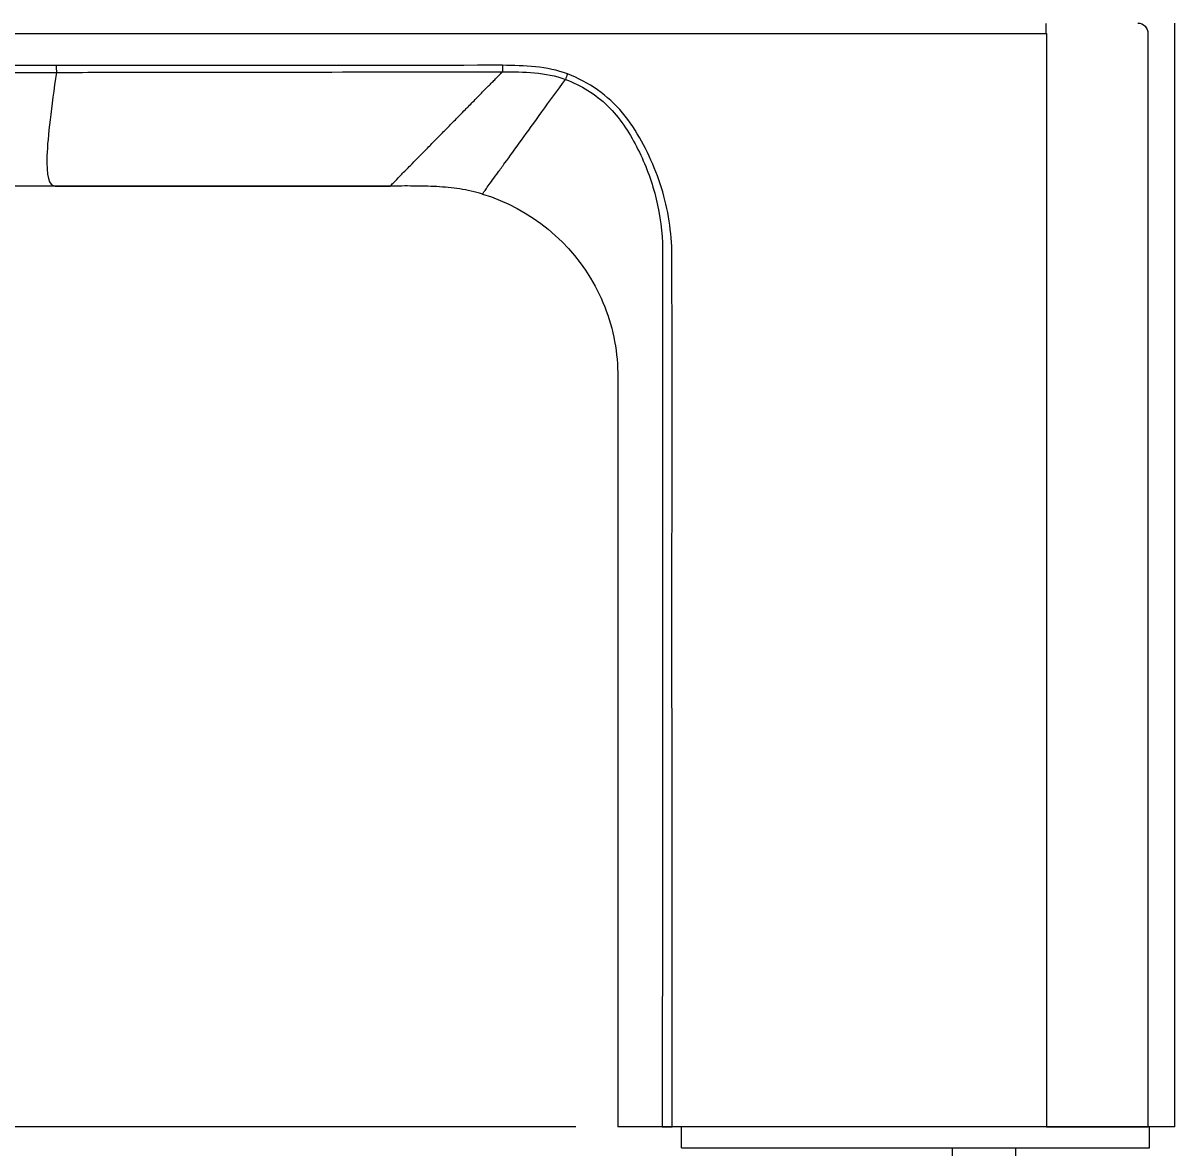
# Model space of a CAD drawing. Extents: x 0 to 790, y 0 to 579.
# Drawn here: x 447.9 to 557.4, y 255.7 to 362.7 of the extents above; entities that cross this region are included whole.
import ezdxf

# ---------------------------------------------------------------- set-up
doc = ezdxf.new("R2010")
doc.units = 0
doc.header["$LTSCALE"] = 10
doc.header["$MEASUREMENT"] = 0
doc.header["$PDMODE"] = 3
doc.header["$PDSIZE"] = -10
doc.layers.get('0').update_dxf_attribs({"linetype": 'CONTINUOUS'})
doc.layers.get('DEFPOINTS').update_dxf_attribs({"linetype": 'CONTINUOUS'})
doc.layers.add('1', color=7, linetype='CONTINUOUS')
doc.layers.add('치수선', color=7, linetype='CONTINUOUS', lineweight=20)
doc.styles.add('Daelim Dimension', font='')
doc.styles.get('Daelim Dimension').set_extended_font_data('나눔고딕')
doc.dimstyles.new('DEFAULT', dxfattribs={"dimscale": 2, "dimtxt": 2, "dimasz": 2, "dimexe": 0, "dimexo": 2, "dimgap": 1, "dimtad": 1, "dimdec": 0, "dimzin": 9, "dimdsep": 46, "dimtxsty": 'Daelim Dimension', "dimcen": 0.5, "dimclrd": 5, "dimclre": 5, "dimclrt": 256, "dimadec": 1, "dimazin": 0, "dimtfac": 1, "dimtdec": 0, "dimtix": 1, "dimtmove": 0, "dimatfit": 3, "dimfxl": 1, "dimtolj": 1, "dimtzin": 1, "dimlwd": 9, "dimlwe": 9, "dimarcsym": 0})

# ---------------------------------------------------------------- blocks, each defined once
blk = doc.blocks.new('*D3')
at = {"color": 5, "lineweight": 9, "ltscale": 0.5, "transparency": 16777216}
for p, q in [((448.52, 397.43), (352.64, 397.43)), ((352.64, 261.66), (352.64, 393.43)), ((500.42, 257.66), (352.64, 257.66))]:
    blk.add_line(p, q, dxfattribs=at)
at = {"color": 5, "ltscale": 0.5, "transparency": 16777216}
for points in [[(351.98, 393.43), (353.31, 393.43), (352.64, 397.43)], [(351.98, 261.66), (353.31, 261.66), (352.64, 257.66)]]:
    blk.add_solid(points, dxfattribs=at)
at = {"layer": 'DEFPOINTS', "color": 0, "ltscale": 0.5, "transparency": 16777216}
for p in [(352.64, 397.43), (452.52, 397.43), (504.42, 257.66)]:
    blk.add_point(p, dxfattribs=at)
at = {"color": 7, "ltscale": 0.5, "transparency": 16777216, "insert": (345.24, 327.55), "char_height": 10, "attachment_point": 5, "rotation": 90, "style": 'Daelim Dimension'}
blk.add_mtext('\\A1;140', dxfattribs=at)
blk = doc.blocks.new('*D4')
at = {"color": 5, "lineweight": 9, "ltscale": 0.5, "transparency": 16777216}
for p, q in [((410.71, 340.67), (377.62, 340.67)), ((377.62, 261.66), (377.62, 336.67)), ((500.42, 257.66), (377.62, 257.66))]:
    blk.add_line(p, q, dxfattribs=at)
at = {"color": 5, "ltscale": 0.5, "transparency": 16777216}
for points in [[(376.96, 336.67), (378.29, 336.67), (377.62, 340.67)], [(376.96, 261.66), (378.29, 261.66), (377.62, 257.66)]]:
    blk.add_solid(points, dxfattribs=at)
at = {"layer": 'DEFPOINTS', "color": 0, "ltscale": 0.5, "transparency": 16777216}
for p in [(377.62, 340.67), (414.71, 340.67), (504.42, 257.66)]:
    blk.add_point(p, dxfattribs=at)
at = {"color": 7, "ltscale": 0.5, "transparency": 16777216, "insert": (370.17, 299.17), "char_height": 10, "attachment_point": 5, "rotation": 90, "style": 'Daelim Dimension'}
blk.add_mtext('\\A1;83', dxfattribs=at)
blk = doc.blocks.new('*D5')
at = {"color": 5, "lineweight": 9, "ltscale": 0.5, "transparency": 16777216}
for p, q in [((414.71, 336.67), (414.71, 224.5)), ((532.75, 251.66), (532.75, 224.5)), ((418.71, 224.5), (528.75, 224.5))]:
    blk.add_line(p, q, dxfattribs=at)
at = {"color": 5, "ltscale": 0.5, "transparency": 16777216}
for points in [[(418.71, 225.17), (418.71, 223.84), (414.71, 224.5)], [(528.75, 225.17), (528.75, 223.84), (532.75, 224.5)]]:
    blk.add_solid(points, dxfattribs=at)
at = {"layer": 'DEFPOINTS', "color": 0, "ltscale": 0.5, "transparency": 16777216}
for p in [(414.71, 340.67), (532.75, 255.66), (532.75, 224.5)]:
    blk.add_point(p, dxfattribs=at)
at = {"color": 7, "ltscale": 0.5, "transparency": 16777216, "insert": (473.73, 231.95), "char_height": 10, "attachment_point": 5, "style": 'Daelim Dimension'}
blk.add_mtext('\\A1;118', dxfattribs=at)
blk = doc.blocks.new('*D7')
at = {"color": 5, "lineweight": 9, "ltscale": 0.5, "transparency": 16777216}
for p, q in [((500.42, 257.66), (352.64, 257.66)), ((352.64, 253.66), (352.64, 117.46)), ((511.65, 113.46), (352.64, 113.46))]:
    blk.add_line(p, q, dxfattribs=at)
at = {"color": 5, "ltscale": 0.5, "transparency": 16777216}
for points in [[(351.98, 253.66), (353.31, 253.66), (352.64, 257.66)], [(351.98, 117.46), (353.31, 117.46), (352.64, 113.46)]]:
    blk.add_solid(points, dxfattribs=at)
at = {"layer": 'DEFPOINTS', "color": 0, "ltscale": 0.5, "transparency": 16777216}
for p in [(504.42, 257.66), (352.64, 113.46), (515.65, 113.46)]:
    blk.add_point(p, dxfattribs=at)
at = {"color": 7, "ltscale": 0.5, "transparency": 16777216, "insert": (345.19, 185.56), "char_height": 10, "attachment_point": 5, "rotation": 90, "style": 'Daelim Dimension'}
blk.add_mtext('\\A1;350', dxfattribs=at)

msp = doc.modelspace()

# ---------------------------------------------------------------- linework, layer by layer
at = {"layer": '1', "color": 7, "linetype": 'Continuous', "lineweight": 13}
msp.add_line((403.14, 361.66), (545.19, 361.66), dxfattribs=at)
at = {"layer": '1', "color": 7, "linetype": 'Continuous', "lineweight": 18}
for p, q in [((482.78, 347.16), (482.78, 347.17)), ((545.19, 257.66), (509.59, 257.66)), ((510.5, 255.66), (510.5, 257.66)), ((545.19, 257.66), (554.86, 257.66)), ((555, 255.66), (555, 257.66)), ((510.5, 255.66), (555, 255.66)), ((536.25, 253.94), (536.25, 255.66)), ((542.25, 255.66), (542.25, 254.1))]:
    msp.add_line(p, q, dxfattribs=at)
at = {"layer": '1', "color": 7, "linetype": 'Continuous', "lineweight": 13, "extrusion": (0, 0, -1)}
for centre, ratio, start_param, end_param in [((545.19, 361.66), 0.008727, 4.712389, 6.283185), ((553.9, 361.66), 0.959017, 0, 1.570796)]:
    msp.add_ellipse(centre, major_axis=(0, 1), ratio=ratio, start_param=start_param, end_param=end_param, dxfattribs=at)
at = {"layer": '1', "color": 7, "linetype": 'Continuous', "lineweight": 18, "extrusion": (0, 0, -1)}
msp.add_ellipse((545.91, 257.65), major_axis=(1.04, -1.08), ratio=0.662752, start_param=5.264262, end_param=5.276559, dxfattribs=at)
at = {"layer": '1', "color": 7, "linetype": 'Continuous', "lineweight": 13}
for points, degree in [([(545.19, 361.66), (545.19, 257.66)], 1), ([(554.86, 257.66), (554.86, 361.66)], 1), ([(451.01, 358.62), (451.01, 358.38), (451.02, 358.15), (451.02, 357.97)], 3), ([(499.64, 357.82), (497.68, 358.56), (495.55, 358.62), (493.46, 358.64)], 3), ([(493.46, 358.02), (495.49, 358.03), (497.55, 358), (499.45, 357.3)], 3), ([(499.64, 357.82), (499.57, 357.64), (499.5, 357.46), (499.45, 357.3)], 3), ([(547.09, 257.66), (547.08, 257.66), (547.08, 257.65), (547.07, 257.65)], 3)]:
    msp.add_open_spline(points, degree=degree, dxfattribs=at)
at = {"layer": '1', "color": 7, "linetype": 'Continuous', "lineweight": 18}
for points, degree in [([(557.42, 257.66), (557.42, 362.66)], 1), ([(493.45, 358.02), (493.46, 358.02), (493.46, 358.02), (493.46, 358.02)], 3), ([(450.92, 347.16), (437.92, 347.16)], 1), ([(482.78, 347.16), (450.92, 347.16)], 1), ([(450.92, 347.16), (461.54, 347.16), (472.16, 347.16), (482.78, 347.16)], 3), ([(491.55, 346.4), (490.84, 346.61), (489.4, 346.92), (487.2, 347.13), (484.99, 347.17), (483.51, 347.16), (482.78, 347.16)], 3)]:
    msp.add_open_spline(points, degree=degree, dxfattribs=at)
at = {"layer": '1', "color": 7, "linetype": 'Continuous', "lineweight": 13}
for points, knots in [([(451.01, 358.62), (446.94, 358.62), (442.87, 358.61), (434.55, 358.61), (430.31, 358.61), (421.82, 358.61), (417.58, 358.6), (413.33, 358.6)], [0, 0, 0, 0, 0.32434, 0.32434, 0.66217, 0.66217, 1, 1, 1, 1]), ([(493.46, 358.64), (493.1, 358.64), (492.73, 358.64), (485.47, 358.64), (478.58, 358.63), (464.8, 358.62), (457.91, 358.62), (451.01, 358.62)], [0, 0, 0, 0, 0.025874, 0.025874, 0.512937, 0.512937, 1, 1, 1, 1]), ([(413.34, 357.94), (414, 357.94), (414.67, 357.94), (418, 357.94), (420.67, 357.94), (427.95, 357.95), (432.56, 357.95), (437.72, 357.96), (438.26, 357.96), (442.87, 357.96), (446.94, 357.97), (451.02, 357.97)], [0, 0, 0, 0, 0.053074, 0.053074, 0.26537, 0.26537, 0.632685, 0.632685, 0.67566, 0.67566, 1, 1, 1, 1]), ([(451.02, 357.97), (450.79, 356.37), (450.58, 354.8), (450.26, 352.12), (450.16, 350.96), (450.06, 348.15), (450.29, 347.16), (450.92, 347.16)], [0, 0, 0, 0, 0.25, 0.25, 0.5, 0.5, 1, 1, 1, 1]), ([(451.02, 357.97), (451.68, 357.97), (452.35, 357.97), (455.68, 357.98), (458.35, 357.98), (466.42, 357.99), (471.83, 358), (482.64, 358.01), (488.05, 358.01), (493.45, 358.02)], [0, 0, 0, 0, 0.047129, 0.047129, 0.235645, 0.235645, 0.617822, 0.617822, 1, 1, 1, 1]), ([(491.55, 346.4), (491.56, 346.42), (491.59, 346.45), (491.78, 346.72), (492.08, 347.14), (492.5, 347.72), (493.03, 348.45), (493.88, 349.62), (495.21, 351.45), (497.14, 354.12), (498.68, 356.25), (499.45, 357.3)], [0, 0, 0, 0, 0.085561, 0.170683, 0.255325, 0.339438, 0.422976, 0.505911, 0.671718, 0.836637, 1, 1, 1, 1]), ([(499.45, 357.3), (500.96, 356.74), (502.31, 355.89), (504.61, 353.67), (505.48, 352.32), (506.94, 349.49), (507.52, 348.02), (508.35, 344.96), (508.6, 343.34), (508.67, 341.77)], [0, 0, 0, 0, 0.25, 0.25, 0.5, 0.5, 0.75, 0.75, 1, 1, 1, 1]), ([(509.59, 257.66), (509.59, 275.01), (509.58, 292.35), (509.58, 318.37), (509.6, 327.05), (509.58, 336.8), (509.57, 337.89), (509.58, 340.05), (509.6, 341.14), (509.32, 344.37), (508.83, 346.51), (507.66, 349.51), (507.2, 350.48), (506.16, 352.38), (505.57, 353.3), (503.49, 355.76), (501.68, 357.05), (499.64, 357.82)], [0, 0, 0, 0, 0.5, 0.5, 0.75, 0.75, 0.78125, 0.78125, 0.8125, 0.8125, 0.875, 0.875, 0.90625, 0.90625, 0.9375, 0.9375, 1, 1, 1, 1]), ([(508.67, 341.77), (508.67, 341.77), (508.67, 341.77), (508.69, 341.19), (508.68, 340.61), (508.68, 340.03), (508.68, 340.03), (508.68, 340.03)], [0, 0, 0, 0, 0.000035, 0.000035, 0.999965, 0.999965, 1, 1, 1, 1]), ([(508.68, 340.03), (508.65, 333.33), (508.68, 326.63), (508.68, 303.74), (508.67, 287.55), (508.66, 266.8), (508.66, 262.23), (508.66, 257.66)], [0, 0, 0, 0, 0.244047, 0.244047, 0.833675, 0.833675, 1, 1, 1, 1])]:
    msp.add_open_spline(points, degree=3, knots=knots, dxfattribs=at)
at = {"layer": '1', "color": 7, "linetype": 'Continuous', "lineweight": 18}
for points, knots in [([(493.46, 358.64), (493.46, 358.62), (493.46, 358.6), (493.46, 358.49), (493.46, 358.4), (493.46, 358.21), (493.46, 358.11), (493.46, 358.02)], [0, 0, 0, 0, 0.102633, 0.102633, 0.499553, 0.499553, 1, 1, 1, 1]), ([(482.78, 347.16), (482.77, 347.16), (482.86, 347.24), (483.23, 347.62), (483.83, 348.24), (484.57, 348.99), (485.36, 349.79), (485.99, 350.43), (486.53, 350.98), (487.09, 351.56), (487.77, 352.24), (488.46, 352.94), (488.97, 353.47), (489.42, 353.92), (489.84, 354.35), (490.41, 354.93), (491.07, 355.6), (491.74, 356.28), (492.22, 356.77), (492.56, 357.11), (492.87, 357.43), (493.11, 357.68), (493.3, 357.87), (493.4, 357.97), (493.45, 358.02), (493.45, 358.02)], [0, 0, 0, 0, 0.095921, 0.191843, 0.287764, 0.383685, 0.447633, 0.51158, 0.543554, 0.575528, 0.639476, 0.687436, 0.711417, 0.735397, 0.767371, 0.783358, 0.831318, 0.879279, 0.903259, 0.92724, 0.95122, 0.9752, 0.98719, 0.999181, 1, 1, 1, 1]), ([(491.55, 346.4), (496.14, 345.03), (500.07, 341.75), (503.37, 335.6), (504.06, 333.36), (504.44, 329.98), (504.43, 328.86), (504.42, 326.63), (504.42, 325.53), (504.43, 315.69), (504.42, 307.55), (504.42, 284.75), (504.42, 271.19), (504.42, 257.66)], [0, 0, 0, 0, 0.125, 0.125, 0.1875, 0.1875, 0.21875, 0.21875, 0.25, 0.25, 0.5, 0.5, 0.9856435, 0.9856435, 0.9856435, 0.9856435]), ([(508.66, 257.66), (508.7, 257.66), (508.75, 257.66), (508.89, 257.66), (508.98, 257.66), (509.17, 257.66), (509.28, 257.66), (509.45, 257.66), (509.52, 257.66), (509.59, 257.66)], [0, 0, 0, 0, 0.277104, 0.277104, 0.554207, 0.554207, 0.831311, 0.831311, 1, 1, 1, 1])]:
    msp.add_open_spline(points, degree=3, knots=knots, dxfattribs=at)
at = {"layer": '치수선', "color": 7}
msp.add_line((557.42, 257.66), (504.42, 257.66), dxfattribs=at)

# ---------------------------------------------------------------- dimensions: what is measured, and where the dimension line sits
at = {"color": 5, "ltscale": 0.5}
for base, p2, picture, middle in [((352.64, 397.43), (452.52, 397.43), '*D3', (345.24, 327.55)), ((377.62, 340.67), (414.71, 340.67), '*D4', (370.17, 299.17))]:
    dim = msp.add_linear_dim(base=base, p1=(504.42, 257.66), p2=p2, angle=90, dimstyle='DEFAULT', override={"dimtxt": 5, "dimclrd": 5, "dimclre": 5, "dimclrt": 7}, dxfattribs=at)
    dim.commit()
    dim.dimension.update_dxf_attribs({"geometry": picture, "text_midpoint": middle})
dim = msp.add_linear_dim(base=(532.75, 224.5), p1=(414.71, 340.67), p2=(532.75, 255.66), dimstyle='DEFAULT', override={"dimtxt": 5, "dimclrd": 5, "dimclre": 5, "dimclrt": 7}, dxfattribs=at)
dim.commit()
dim.dimension.update_dxf_attribs({"geometry": '*D5', "text_midpoint": (473.73, 231.95)})
dim = msp.add_linear_dim(base=(352.64, 113.46), p1=(504.42, 257.66), p2=(515.65, 113.46), angle=90, text='350', dimstyle='DEFAULT', override={"dimtxt": 5, "dimclrd": 5, "dimclre": 5, "dimclrt": 7}, dxfattribs=at)
dim.commit()
dim.dimension.update_dxf_attribs({"geometry": '*D7', "text_midpoint": (345.19, 185.56)})

doc.saveas('drawing.dxf')
